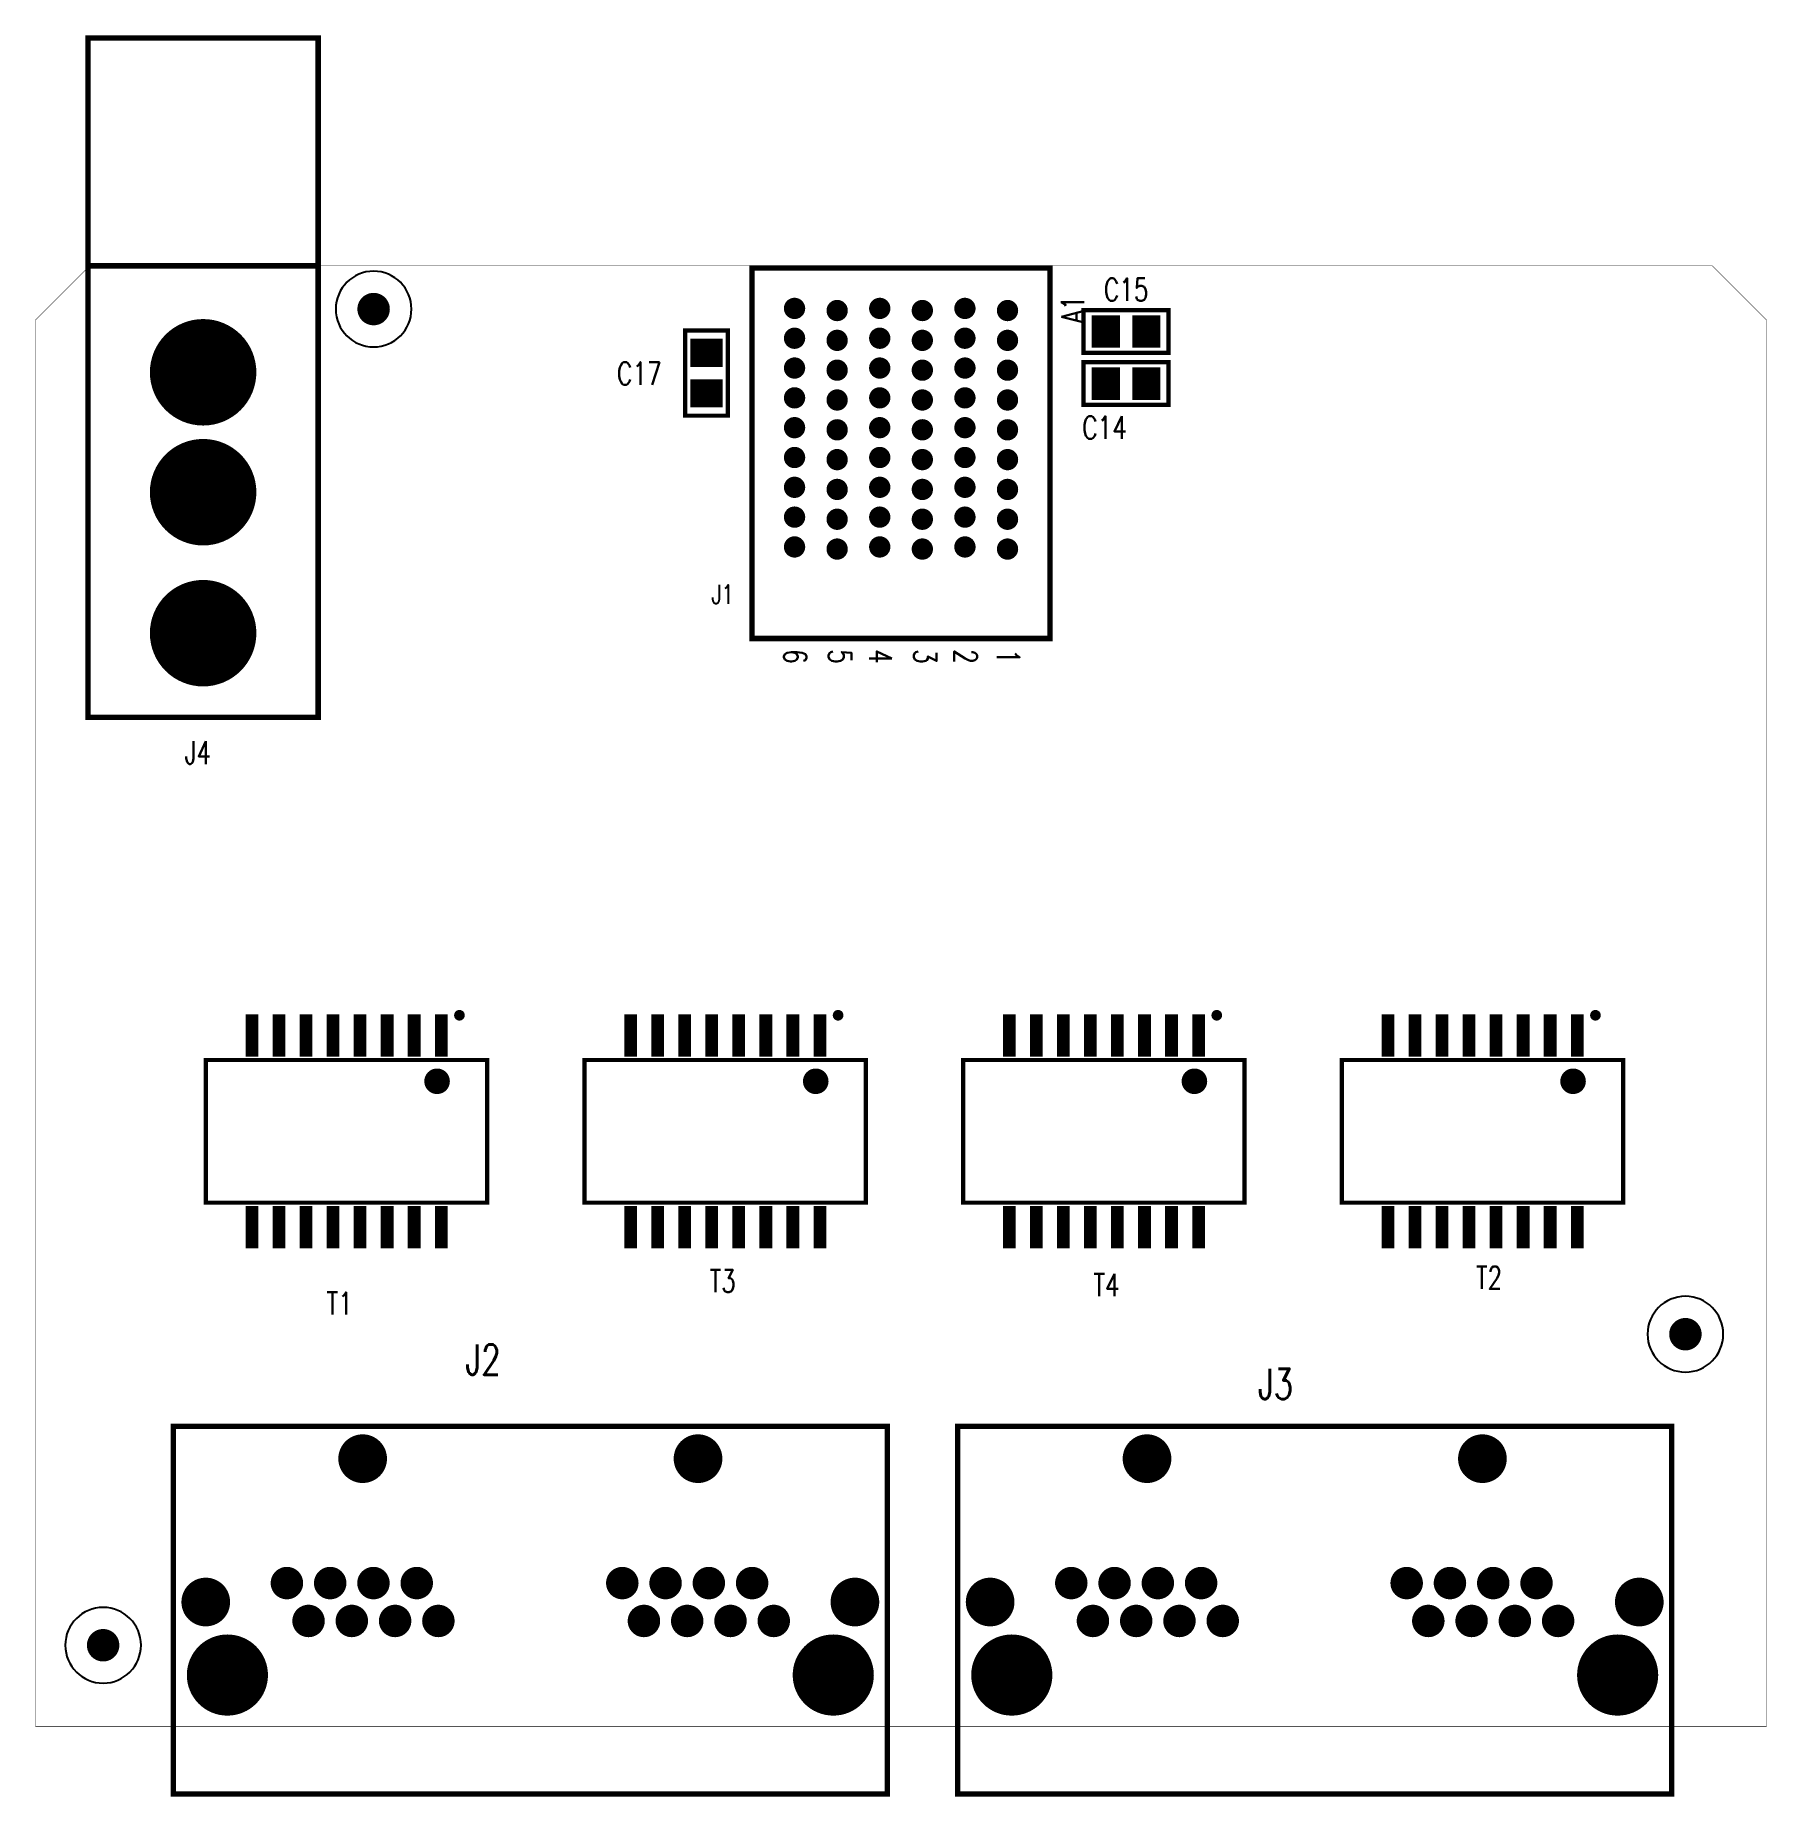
# Model space of a CAD drawing. Extents: x 0 to 81.3, y -3.3 to 79.4.
import ezdxf
from ezdxf.enums import TextEntityAlignment as Align

# ---------------------------------------------------------------- set-up
doc = ezdxf.new("R2010")
doc.units = 0
doc.linetypes.add('KEEPOUT_00011110$0', pattern=[2, 1, 1])
for name, color, linetype in [('BOARD_OUTLINE_00', 255, 'CONTINUOUS'), ('DRIL_NPLTE_THRU_01', 3, 'CONTINUOUS'), ('DRIL_PLTE_THRU_01', 3, 'CONTINUOUS'), ('DRIL_SYMBOL', 255, 'CONTINUOUS'), ('KEEPOUT_-1', 255, 'CONTINUOUS'), ('PADS_INNER', 96, 'CONTINUOUS'), ('PADS_TOP', 96, 'CONTINUOUS'), ('PART_NAME_26', 4, 'CONTINUOUS'), ('PART_TOP_2DLINE_26', 1, 'CONTINUOUS'), ('PART_TOP_TEXT_26', 1, 'CONTINUOUS')]:
    doc.layers.add(name, color=color, linetype=linetype)
doc.styles.add('W0$127', font='simplex', dxfattribs={"width": 0.75})
doc.styles.add('W0$15', font='simplex', dxfattribs={"width": 0.75})
doc.styles.add('W0$1524', font='simplex', dxfattribs={"width": 0.75})
doc.styles.add('W0$2032', font='simplex', dxfattribs={"width": 0.75})

# ---------------------------------------------------------------- blocks, each defined once
blk = doc.blocks.new('SMOOTH_0$0254')
at = {"const_width": 0.0127}
blk.add_lwpolyline([(-0.00635, 0, 1), (0.00635, 0, 1)], format="xyb", close=True, dxfattribs=at)
blk = doc.blocks.new('BOARD_1')
at = {"layer": 'BOARD_OUTLINE_00', "const_width": 0.0254}
blk.add_lwpolyline([(0, 0.001), (0, 66.039), (2.54, 68.579), (78.736, 68.579), (81.278, 66.037), (81.278, 0.001)], close=True, dxfattribs=at)
at = {"layer": 'BOARD_OUTLINE_00'}
for p in [(2.54, 68.579), (78.736, 68.579), (0, 66.039), (81.278, 66.037), (0, 0.001), (81.278, 0.001)]:
    blk.add_blockref('SMOOTH_0$0254', p, dxfattribs=at)
blk = doc.blocks.new('SMOOTH_0$2')
at = {"const_width": 0.1}
blk.add_lwpolyline([(-0.05, 0, 1), (0.05, 0, 1)], format="xyb", close=True, dxfattribs=at)
blk = doc.blocks.new('PART_BODY_TOP_2')
at = {"layer": 'PART_TOP_2DLINE_26', "const_width": 0.2}
blk.add_lwpolyline([(-3.35, -6.604), (3.35, -6.604), (3.35, 6.604), (-3.35, 6.604)], close=True, dxfattribs=at)
at = {"layer": 'PART_TOP_2DLINE_26'}
for points, const_width in [([(-5.575, 5.3, 1), (-5.325, 5.3, 1)], 0.25), ([(-2.65, 4.25, 1), (-2.05, 4.25, 1)], 0.6)]:
    blk.add_lwpolyline(points, format="xyb", close=True, dxfattribs=dict(at, const_width=const_width))
for p in [(-3.35, 6.604), (3.35, 6.604), (-3.35, -6.604), (3.35, -6.604)]:
    blk.add_blockref('SMOOTH_0$2', p, dxfattribs=at)
blk = doc.blocks.new('DRIL_HOLE_0')
blk.add_lwpolyline([(0, 0, 1), (0, 0, 1)], format="xyb", close=True)
blk = doc.blocks.new('PAD_0')
blk.add_lwpolyline([(0, 0, 1), (0, 0, 1)], format="xyb", close=True)
blk = doc.blocks.new('PAD_1')
at = {"const_width": 0.6}
blk.add_lwpolyline([(-1, 0), (1, 0)], dxfattribs=at)
blk = doc.blocks.new('STK_TOP_4')
at = {"layer": 'DRIL_NPLTE_THRU_01'}
blk.add_blockref('DRIL_HOLE_0', (0, 0), dxfattribs=at)
at = {"layer": 'PADS_INNER'}
blk.add_blockref('PAD_0', (0, 0), dxfattribs=at)
at = {"layer": 'PADS_TOP'}
blk.add_blockref('PAD_1', (0, 0), dxfattribs=at)
blk = doc.blocks.new('SYM_TOP_3')
for name, p in [('PART_BODY_TOP_2', (0, 0)), ('STK_TOP_4', (-4.5, 4.445)), ('STK_TOP_4', (4.5, 4.445)), ('STK_TOP_4', (-4.5, 3.175)), ('STK_TOP_4', (4.5, 3.175)), ('STK_TOP_4', (-4.5, 1.905)), ('STK_TOP_4', (4.5, 1.905)), ('STK_TOP_4', (-4.5, 0.635)), ('STK_TOP_4', (4.5, 0.635)), ('STK_TOP_4', (-4.5, -0.635)), ('STK_TOP_4', (4.5, -0.635)), ('STK_TOP_4', (-4.5, -1.905)), ('STK_TOP_4', (4.5, -1.905)), ('STK_TOP_4', (-4.5, -3.175)), ('STK_TOP_4', (4.5, -3.175)), ('STK_TOP_4', (-4.5, -4.445)), ('STK_TOP_4', (4.5, -4.445))]:
    blk.add_blockref(name, p)
blk = doc.blocks.new('PART_TOP_0')
blk.add_blockref('SYM_TOP_3', (0, 0))
at = {"layer": 'PART_NAME_26', "style": 'W0$15', "width": 0.75}
blk.add_text('T1', height=1.05, rotation=-270, dxfattribs=at).set_placement((8.077, -0.33), align=Align.MIDDLE_CENTER)
blk = doc.blocks.new('PART_TOP_5')
blk.add_blockref('SYM_TOP_3', (0, 0))
at = {"layer": 'PART_NAME_26', "style": 'W0$15', "width": 0.75}
blk.add_text('T2', height=1.05, rotation=-270, dxfattribs=at).set_placement((6.874764, 0.307086), align=Align.MIDDLE_CENTER)
blk = doc.blocks.new('PART_TOP_10')
blk.add_blockref('SYM_TOP_3', (0, 0))
at = {"layer": 'PART_NAME_26', "style": 'W0$15', "width": 0.75}
blk.add_text('T3', height=1.05, rotation=-270, dxfattribs=at).set_placement((7.025, -0.116), align=Align.MIDDLE_CENTER)
blk = doc.blocks.new('PART_TOP_15')
blk.add_blockref('SYM_TOP_3', (0, 0))
at = {"layer": 'PART_NAME_26', "style": 'W0$15', "width": 0.75}
blk.add_text('T4', height=1.05, rotation=-270, dxfattribs=at).set_placement((7.221982, 0.122936), align=Align.MIDDLE_CENTER)
blk = doc.blocks.new('SMOOTH_0$254')
at = {"const_width": 0.127}
blk.add_lwpolyline([(-0.0635, 0, 1), (0.0635, 0, 1)], format="xyb", close=True, dxfattribs=at)
blk = doc.blocks.new('PART_BODY_TOP_7')
at = {"layer": 'PART_TOP_2DLINE_26', "const_width": 0.254}
blk.add_lwpolyline([(-2.54, 11.684), (30.988, 11.684), (30.988, -5.588), (-2.54, -5.588)], close=True, dxfattribs=at)
at = {"layer": 'PART_TOP_2DLINE_26'}
for p in [(-2.54, 11.684), (30.988, 11.684), (-2.54, -5.588), (30.988, -5.588)]:
    blk.add_blockref('SMOOTH_0$254', p, dxfattribs=at)
blk = doc.blocks.new('DRIL_SYMBOL_0$9144')
at = {"layer": 'DRIL_SYMBOL', "const_width": 0.0508}
for points in [[(-0.254, 0), (0.254, 0)], [(0, -0.254), (0, 0.254)]]:
    blk.add_lwpolyline(points, dxfattribs=at)
blk = doc.blocks.new('DRIL_HOLE_0$9144')
at = {"const_width": 0.4572}
blk.add_lwpolyline([(-0.2286, 0, 1), (0.2286, 0, 1)], format="xyb", close=True, dxfattribs=at)
blk.add_blockref('DRIL_SYMBOL_0$9144', (0, 0))
blk = doc.blocks.new('PAD_2')
at = {"const_width": 0.762}
blk.add_lwpolyline([(0, -0.381, 1), (0, 0.381, 1)], format="xyb", close=True, dxfattribs=at)
blk = doc.blocks.new('STK_TOP_9')
at = {"layer": 'DRIL_PLTE_THRU_01'}
blk.add_blockref('DRIL_HOLE_0$9144', (0, 0), dxfattribs=at)
at = {"layer": 'PADS_INNER'}
blk.add_blockref('PAD_2', (0, 0), dxfattribs=at)
at = {"layer": 'PADS_TOP'}
blk.add_blockref('PAD_2', (0, 0), dxfattribs=at)
blk = doc.blocks.new('DRIL_SYMBOL_3$302')
at = {"layer": 'DRIL_SYMBOL', "const_width": 0.0508}
for points in [[(-0.254, 0), (0.254, 0)], [(0, -0.254), (0, 0.254)]]:
    blk.add_lwpolyline(points, dxfattribs=at)
blk = doc.blocks.new('DRIL_HOLE_3$302')
at = {"const_width": 1.651}
blk.add_lwpolyline([(-0.8255, 0, 1), (0.8255, 0, 1)], format="xyb", close=True, dxfattribs=at)
blk.add_blockref('DRIL_SYMBOL_3$302', (0, 0))
blk = doc.blocks.new('PAD_3')
at = {"const_width": 1.905}
blk.add_lwpolyline([(0, -0.9525, 1), (0, 0.9525, 1)], format="xyb", close=True, dxfattribs=at)
blk = doc.blocks.new('STK_TOP_10')
at = {"layer": 'DRIL_PLTE_THRU_01'}
blk.add_blockref('DRIL_HOLE_3$302', (0, 0), dxfattribs=at)
at = {"layer": 'PADS_INNER'}
blk.add_blockref('PAD_3', (0, 0), dxfattribs=at)
at = {"layer": 'PADS_TOP'}
blk.add_blockref('PAD_3', (0, 0), dxfattribs=at)
blk = doc.blocks.new('DRIL_SYMBOL_1$651')
at = {"layer": 'DRIL_SYMBOL', "const_width": 0.0508}
for points in [[(-0.254, 0), (0.254, 0)], [(0, -0.254), (0, 0.254)]]:
    blk.add_lwpolyline(points, dxfattribs=at)
blk = doc.blocks.new('DRIL_HOLE_1$651')
at = {"const_width": 0.8255}
blk.add_lwpolyline([(-0.41275, 0, 1), (0.41275, 0, 1)], format="xyb", close=True, dxfattribs=at)
blk.add_blockref('DRIL_SYMBOL_1$651', (0, 0))
blk = doc.blocks.new('PAD_4')
at = {"const_width": 1.143}
blk.add_lwpolyline([(0, -0.5715, 1), (0, 0.5715, 1)], format="xyb", close=True, dxfattribs=at)
blk = doc.blocks.new('STK_TOP_11')
at = {"layer": 'DRIL_PLTE_THRU_01'}
blk.add_blockref('DRIL_HOLE_1$651', (0, 0), dxfattribs=at)
at = {"layer": 'PADS_INNER'}
blk.add_blockref('PAD_4', (0, 0), dxfattribs=at)
at = {"layer": 'PADS_TOP'}
blk.add_blockref('PAD_4', (0, 0), dxfattribs=at)
blk = doc.blocks.new('SYM_TOP_8')
for name, p in [('PART_BODY_TOP_7', (0, 0)), ('STK_TOP_11', (6.35, 10.16)), ('STK_TOP_11', (22.098, 10.16)), ('STK_TOP_9', (2.794, 4.318)), ('STK_TOP_9', (4.826, 4.318)), ('STK_TOP_9', (6.858, 4.318)), ('STK_TOP_9', (8.89, 4.318)), ('STK_TOP_9', (18.542, 4.318)), ('STK_TOP_9', (20.574, 4.318)), ('STK_TOP_9', (22.606, 4.318)), ('STK_TOP_9', (24.638, 4.318)), ('STK_TOP_11', (-1.016, 3.429)), ('STK_TOP_11', (29.464, 3.429)), ('STK_TOP_9', (3.81, 2.54)), ('STK_TOP_9', (5.842, 2.54)), ('STK_TOP_9', (7.874, 2.54)), ('STK_TOP_9', (9.906, 2.54)), ('STK_TOP_9', (19.558, 2.54)), ('STK_TOP_9', (21.59, 2.54)), ('STK_TOP_9', (23.622, 2.54)), ('STK_TOP_9', (25.654, 2.54)), ('STK_TOP_10', (0, 0)), ('STK_TOP_10', (28.448, 0))]:
    blk.add_blockref(name, p)
blk = doc.blocks.new('PART_TOP_20')
blk.add_blockref('SYM_TOP_8', (0, 0))
at = {"layer": 'PART_NAME_26', "style": 'W0$2032', "width": 0.75}
blk.add_text('J3', height=1.4224, dxfattribs=at).set_placement((11.564, 12.957))
blk = doc.blocks.new('PART_TOP_21')
blk.add_blockref('SYM_TOP_8', (0, 0))
at = {"layer": 'PART_NAME_26', "style": 'W0$2032', "width": 0.75}
blk.add_text('J2', height=1.4224, dxfattribs=at).set_placement((11.183, 14.1))
blk = doc.blocks.new('PART_BODY_TOP_10')
at = {"layer": 'PART_TOP_2DLINE_26', "const_width": 0.254}
blk.add_lwpolyline([(-5.4, 16.2), (5.4, 16.2), (5.4, -15.7), (-5.4, -15.7)], close=True, dxfattribs=at)
blk.add_lwpolyline([(-5.4, -5), (5.4, -5)], dxfattribs=at)
at = {"layer": 'PART_TOP_2DLINE_26'}
for p in [(-5.4, 16.2), (5.4, 16.2), (-5.4, -5), (5.4, -5), (-5.4, -15.7), (5.4, -15.7)]:
    blk.add_blockref('SMOOTH_0$254', p, dxfattribs=at)
blk = doc.blocks.new('DRIL_SYMBOL_4')
at = {"layer": 'DRIL_SYMBOL', "const_width": 0.0508}
for points in [[(-0.254, 0), (0.254, 0)], [(0, -0.254), (0, 0.254)]]:
    blk.add_lwpolyline(points, dxfattribs=at)
blk = doc.blocks.new('DRIL_HOLE_4')
at = {"const_width": 2}
blk.add_lwpolyline([(-1, 0, 1), (1, 0, 1)], format="xyb", close=True, dxfattribs=at)
blk.add_blockref('DRIL_SYMBOL_4', (0, 0))
blk = doc.blocks.new('PAD_5')
at = {"const_width": 2.5}
blk.add_lwpolyline([(0, -1.25, 1), (0, 1.25, 1)], format="xyb", close=True, dxfattribs=at)
blk = doc.blocks.new('STK_TOP_16')
at = {"layer": 'DRIL_PLTE_THRU_01'}
blk.add_blockref('DRIL_HOLE_4', (0, 0), dxfattribs=at)
at = {"layer": 'PADS_INNER'}
blk.add_blockref('PAD_5', (0, 0), dxfattribs=at)
at = {"layer": 'PADS_TOP'}
blk.add_blockref('PAD_5', (0, 0), dxfattribs=at)
blk = doc.blocks.new('SYM_TOP_10')
for name, p in [('PART_BODY_TOP_10', (0, 0)), ('STK_TOP_16', (0, 12.25)), ('STK_TOP_16', (0, 5.63)), ('STK_TOP_16', (0, 0))]:
    blk.add_blockref(name, p)
blk = doc.blocks.new('PART_TOP_23')
blk.add_blockref('SYM_TOP_10', (0, 0))
at = {"layer": 'PART_NAME_26', "style": 'W0$1524', "width": 0.75}
blk.add_text('J4', height=1.0668, rotation=180, dxfattribs=at).set_placement((0.86, 18.393))
blk = doc.blocks.new('PART_BODY_TOP_11')
at = {"layer": 'PART_TOP_2DLINE_26', "const_width": 0.254}
blk.add_lwpolyline([(-2, 2), (15.4, 2), (15.4, -12), (-2, -12)], close=True, dxfattribs=at)
at = {"layer": 'PART_TOP_2DLINE_26'}
for p in [(-2, 2), (15.4, 2), (-2, -12), (15.4, -12)]:
    blk.add_blockref('SMOOTH_0$254', p, dxfattribs=at)
at = {"layer": 'PART_TOP_TEXT_26', "style": 'W0$1524', "width": 0.75}
blk.add_text('A1', height=1.0668, rotation=180, dxfattribs=at).set_placement((0.6, 3.6))
for s, p in [('1', (15.9, -0.5)), ('2', (15.9, -2.5)), ('3', (15.9, -4.4)), ('4', (15.9, -6.5)), ('5', (15.9, -8.4)), ('6', (15.9, -10.5))]:
    blk.add_text(s, height=1.067, dxfattribs=at).set_placement(p)
blk = doc.blocks.new('DRIL_SYMBOL_0$50038')
at = {"layer": 'DRIL_SYMBOL', "const_width": 0.0508}
for points in [[(-0.254, 0), (0.254, 0)], [(0, -0.254), (0, 0.254)]]:
    blk.add_lwpolyline(points, dxfattribs=at)
blk = doc.blocks.new('DRIL_HOLE_0$50038')
at = {"const_width": 0.25}
blk.add_lwpolyline([(-0.125, 0, 1), (0.125, 0, 1)], format="xyb", close=True, dxfattribs=at)
blk.add_blockref('DRIL_SYMBOL_0$50038', (0, 0))
blk = doc.blocks.new('PAD_6')
at = {"const_width": 0.5}
blk.add_lwpolyline([(0, -0.25, 1), (0, 0.25, 1)], format="xyb", close=True, dxfattribs=at)
blk = doc.blocks.new('STK_TOP_44')
at = {"layer": 'DRIL_PLTE_THRU_01'}
blk.add_blockref('DRIL_HOLE_0$50038', (0, 0), dxfattribs=at)
at = {"layer": 'PADS_INNER'}
blk.add_blockref('PAD_6', (0, 0), dxfattribs=at)
at = {"layer": 'PADS_TOP'}
blk.add_blockref('PAD_6', (0, 0), dxfattribs=at)
blk = doc.blocks.new('SYM_TOP_11')
for name, p in [('PART_BODY_TOP_11', (0, 0)), ('STK_TOP_44', (0, 0)), ('STK_TOP_44', (1.4, 0)), ('STK_TOP_44', (2.8, 0)), ('STK_TOP_44', (4.2, 0)), ('STK_TOP_44', (5.6, 0)), ('STK_TOP_44', (7, 0)), ('STK_TOP_44', (8.4, 0)), ('STK_TOP_44', (9.8, 0)), ('STK_TOP_44', (11.2, 0)), ('STK_TOP_44', (-0.1, -2)), ('STK_TOP_44', (1.3, -2)), ('STK_TOP_44', (2.7, -2)), ('STK_TOP_44', (4.1, -2)), ('STK_TOP_44', (5.5, -2)), ('STK_TOP_44', (6.9, -2)), ('STK_TOP_44', (8.3, -2)), ('STK_TOP_44', (9.7, -2)), ('STK_TOP_44', (11.1, -2)), ('STK_TOP_44', (0, -4)), ('STK_TOP_44', (1.4, -4)), ('STK_TOP_44', (2.8, -4)), ('STK_TOP_44', (4.2, -4)), ('STK_TOP_44', (5.6, -4)), ('STK_TOP_44', (7, -4)), ('STK_TOP_44', (8.4, -4)), ('STK_TOP_44', (9.8, -4)), ('STK_TOP_44', (11.2, -4)), ('STK_TOP_44', (-0.1, -6)), ('STK_TOP_44', (1.3, -6)), ('STK_TOP_44', (2.7, -6)), ('STK_TOP_44', (4.1, -6)), ('STK_TOP_44', (5.5, -6)), ('STK_TOP_44', (6.9, -6)), ('STK_TOP_44', (8.3, -6)), ('STK_TOP_44', (9.7, -6)), ('STK_TOP_44', (11.1, -6)), ('STK_TOP_44', (0, -8)), ('STK_TOP_44', (1.4, -8)), ('STK_TOP_44', (2.8, -8)), ('STK_TOP_44', (4.2, -8)), ('STK_TOP_44', (5.6, -8)), ('STK_TOP_44', (7, -8)), ('STK_TOP_44', (8.4, -8)), ('STK_TOP_44', (9.8, -8)), ('STK_TOP_44', (11.2, -8)), ('STK_TOP_44', (-0.1, -10)), ('STK_TOP_44', (1.3, -10)), ('STK_TOP_44', (2.7, -10)), ('STK_TOP_44', (4.1, -10)), ('STK_TOP_44', (5.5, -10)), ('STK_TOP_44', (6.9, -10)), ('STK_TOP_44', (8.3, -10)), ('STK_TOP_44', (9.7, -10)), ('STK_TOP_44', (11.1, -10))]:
    blk.add_blockref(name, p)
blk = doc.blocks.new('PART_TOP_24')
blk.add_blockref('SYM_TOP_11', (0, 0))
at = {"layer": 'PART_NAME_26', "style": 'W0$127', "width": 0.75}
blk.add_text('J1', height=0.889, rotation=90, dxfattribs=at).set_placement((13.775, -13.89))
blk = doc.blocks.new('SMOOTH_0$2032')
at = {"const_width": 0.1016}
blk.add_lwpolyline([(-0.0508, 0, 1), (0.0508, 0, 1)], format="xyb", close=True, dxfattribs=at)
blk = doc.blocks.new('PART_BODY_TOP_3')
at = {"layer": 'PART_TOP_2DLINE_26', "const_width": 0.203}
blk.add_lwpolyline([(-2, -1), (2, -1), (2, 1), (-2, 1), (-2, -1)], dxfattribs=at)
at = {"layer": 'PART_TOP_2DLINE_26'}
for p in [(-2, 1), (2, 1), (-2, -1), (-2, -1), (2, -1)]:
    blk.add_blockref('SMOOTH_0$2032', p, dxfattribs=at)
blk = doc.blocks.new('PAD_7')
at = {"const_width": 1.321}
blk.add_lwpolyline([(-0.762, 0), (0.762, 0)], dxfattribs=at)
blk = doc.blocks.new('STK_TOP_5')
at = {"layer": 'DRIL_PLTE_THRU_01'}
blk.add_blockref('DRIL_HOLE_0', (0, 0), dxfattribs=at)
at = {"layer": 'PADS_INNER'}
blk.add_blockref('PAD_0', (0, 0), dxfattribs=at)
at = {"layer": 'PADS_TOP', "rotation": 90}
blk.add_blockref('PAD_7', (0, 0), dxfattribs=at)
blk = doc.blocks.new('SYM_TOP_4')
for name, p in [('PART_BODY_TOP_3', (0, 0)), ('STK_TOP_5', (-0.95, 0)), ('STK_TOP_5', (0.95, 0))]:
    blk.add_blockref(name, p)
blk = doc.blocks.new('PART_TOP_29')
blk.add_blockref('SYM_TOP_4', (0, 0))
at = {"layer": 'PART_NAME_26', "style": 'W0$2032', "width": 0.75}
blk.add_text('C14', height=1.0668, dxfattribs=at).set_placement((-2.057, -2.597))
blk = doc.blocks.new('PART_TOP_30')
blk.add_blockref('SYM_TOP_4', (0, 0))
at = {"layer": 'PART_NAME_26', "style": 'W0$2032', "width": 0.75}
blk.add_text('C15', height=1.0668, dxfattribs=at).set_placement((-1.041, 1.433))
blk = doc.blocks.new('PART_TOP_31')
blk.add_blockref('SYM_TOP_4', (0, 0))
at = {"layer": 'PART_NAME_26', "style": 'W0$2032', "width": 0.75}
blk.add_text('C17', height=1.0668, rotation=90, dxfattribs=at).set_placement((0.551942, -4.202176))
blk = doc.blocks.new('PART_BODY_TOP_340')
at = {"layer": 'KEEPOUT_-1', "linetype": 'KEEPOUT_00011110$0'}
blk.add_lwpolyline([(-1.778, 0, 1), (1.778, 0, 1)], format="xyb", close=True, dxfattribs=at)
blk = doc.blocks.new('STK_TOP_63')
at = {"layer": 'DRIL_PLTE_THRU_01'}
blk.add_blockref('DRIL_HOLE_0', (0, 0), dxfattribs=at)
at = {"layer": 'PADS_INNER'}
blk.add_blockref('PAD_0', (0, 0), dxfattribs=at)
at = {"layer": 'PADS_TOP'}
blk.add_blockref('PAD_2', (0, 0), dxfattribs=at)
blk = doc.blocks.new('SYM_TOP_12')
for name in ['PART_BODY_TOP_340', 'STK_TOP_63']:
    blk.add_blockref(name, (0, 0))
blk = doc.blocks.new('PART_TOP_45')
blk.add_blockref('SYM_TOP_12', (0, 0))
blk = doc.blocks.new('PART_TOP_46')
blk.add_blockref('SYM_TOP_12', (0, 0))
blk = doc.blocks.new('PART_TOP_47')
blk.add_blockref('SYM_TOP_12', (0, 0))

msp = doc.modelspace()

# ---------------------------------------------------------------- block references
for name, p, rotation in [('PART_TOP_23', (7.87, 63.58), 180), ('PART_TOP_24', (45.64, 66.48), 270), ('PART_TOP_31', (31.507, 63.544), 270), ('PART_TOP_0', (14.605, 27.94), 270), ('PART_TOP_10', (32.385, 27.94), 270), ('PART_TOP_15', (50.165, 27.94), 270), ('PART_TOP_5', (67.945, 27.94), 270)]:
    msp.add_blockref(name, p, dxfattribs=dict(rotation=rotation))
for name, p in [('BOARD_1', (-0.001, -0.001)), ('PART_TOP_45', (15.875, 66.548)), ('PART_TOP_30', (51.206, 65.496)), ('PART_TOP_29', (51.206, 63.049)), ('PART_TOP_46', (77.47, 18.415)), ('PART_TOP_21', (9.01, 2.41)), ('PART_TOP_20', (45.84, 2.41)), ('PART_TOP_47', (3.175, 3.81))]:
    msp.add_blockref(name, p)

doc.saveas('drawing.dxf')
